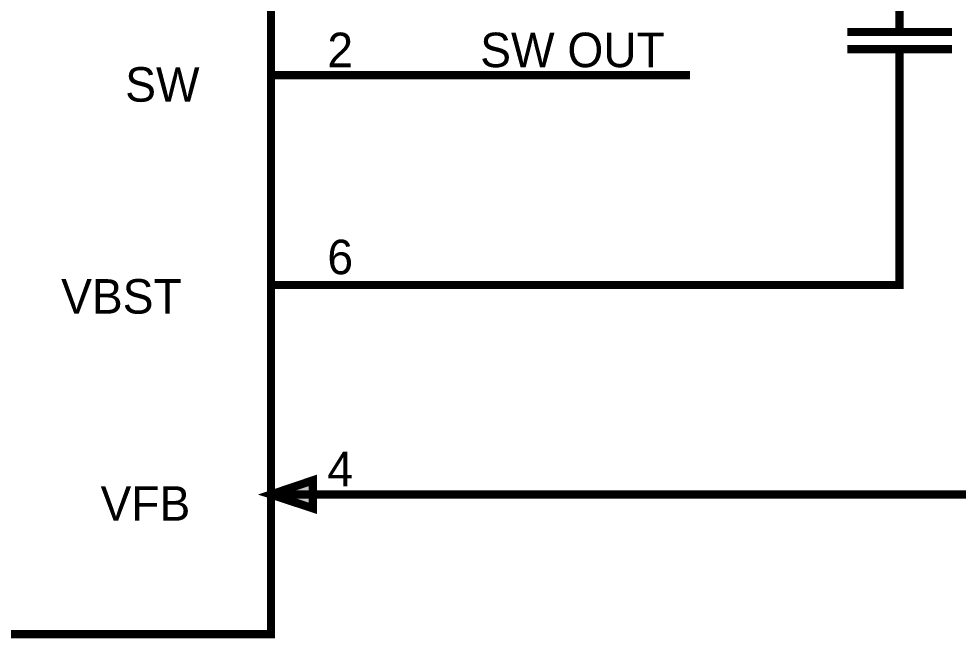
# Model space of a CAD drawing. Header units: inches. Extents: x 0 to 11.5, y 0 to 7.6.
# Drawn here: x 3.94 to 5.284, y 4.094 to 4.981 of the extents above; entities that cross this region are included whole.
import ezdxf

# ---------------------------------------------------------------- set-up
doc = ezdxf.new("R2010")
doc.units = ezdxf.units.IN
doc.header["$MEASUREMENT"] = 0
doc.layers.add('Sheet', color=255, linetype='Continuous')

msp = doc.modelspace()

# ---------------------------------------------------------------- linework, layer by layer
at = {"layer": 'Sheet'}
for points in [[(3.3005, 5.1999, 0.0118, 0.0118, 0), (4.3006, 5.1999, 0.0118, 0.0118, 0), (4.3006, 4.0999, 0.0118, 0.0118, 0), (3.3005, 4.0999, 0.0118, 0.0118, 0), (3.3005, 5.1999, 0.0118, 0.0118, 0)], [(4.3606, 4.32, 0.0118, 0.0118, 0), (4.3006, 4.2997, 0.0118, 0.0118, 0), (4.3606, 4.2799, 0.0118, 0.0118, 0), (4.3606, 4.32, 0.0118, 0.0118, 0)], [(4.3606, 4.32, 0.0039, 0.0039, 0), (4.3006, 4.2997, 0.0039, 0.0039, 0), (4.3606, 4.2799, 0.0039, 0.0039, 0), (4.3606, 4.32, 0.0039, 0.0039, 0)]]:
    msp.add_lwpolyline(points, format="xyseb", close=True, dxfattribs=at)
for points in [[(5.2001, 4.9617, 0.0118, 0.0118, 0), (5.2001, 4.9996, 0.0118, 0.0118, 0)], [(5.2751, 4.9617, 0.0118, 0.0118, 0), (5.1252, 4.9617, 0.0118, 0.0118, 0)], [(5.2751, 4.937, 0.0118, 0.0118, 0), (5.1252, 4.937, 0.0118, 0.0118, 0)], [(5.2001, 4.9, 0.0118, 0.0118, 0), (5.2001, 4.937, 0.0118, 0.0118, 0)], [(4.3006, 4.9, 0.0118, 0.0118, 0), (4.5003, 4.9, 0.0118, 0.0118, 0)], [(4.5003, 4.9, 0.0118, 0.0118, 0), (4.9003, 4.9, 0.0118, 0.0118, 0)], [(4.5003, 4.2997, 0.0118, 0.0118, 0), (6.1001, 4.2997, 0.0118, 0.0118, 0), (6.1001, 4.7998, 0.0118, 0.0118, 0), (6.6998, 4.7998, 0.0118, 0.0118, 0), (6.6998, 4.9, 0.0118, 0.0118, 0)], [(5.2001, 4.9, 0.0118, 0.0118, 0), (5.2001, 4.7998, 0.0118, 0.0118, 0)], [(4.5003, 4.5996, 0.0118, 0.0118, 0), (5.2001, 4.5996, 0.0118, 0.0118, 0), (5.2001, 4.7998, 0.0118, 0.0118, 0)], [(4.3006, 4.5996, 0.0118, 0.0118, 0), (4.5003, 4.5996, 0.0118, 0.0118, 0)], [(4.3006, 4.2997, 0.0118, 0.0118, 0), (4.5003, 4.2997, 0.0118, 0.0118, 0)]]:
    msp.add_lwpolyline(points, format="xyseb", dxfattribs=at)
msp.add_solid([(4.362, 4.3227), (4.2938, 4.3), (4.362, 4.2773)], dxfattribs=at)

# ---------------------------------------------------------------- texts
for s, p in [('2', (4.3813, 4.9114)), ('SW OUT', (4.6, 4.9114)), ('SW', (4.092, 4.862)), ('6', (4.3813, 4.615)), ('VBST', (4.0003, 4.5586)), ('4', (4.3813, 4.3116)), ('VFB', (4.0567, 4.2622))]:
    msp.add_text(s, height=0.0494, dxfattribs=at).set_placement(p)

doc.saveas('drawing.dxf')
